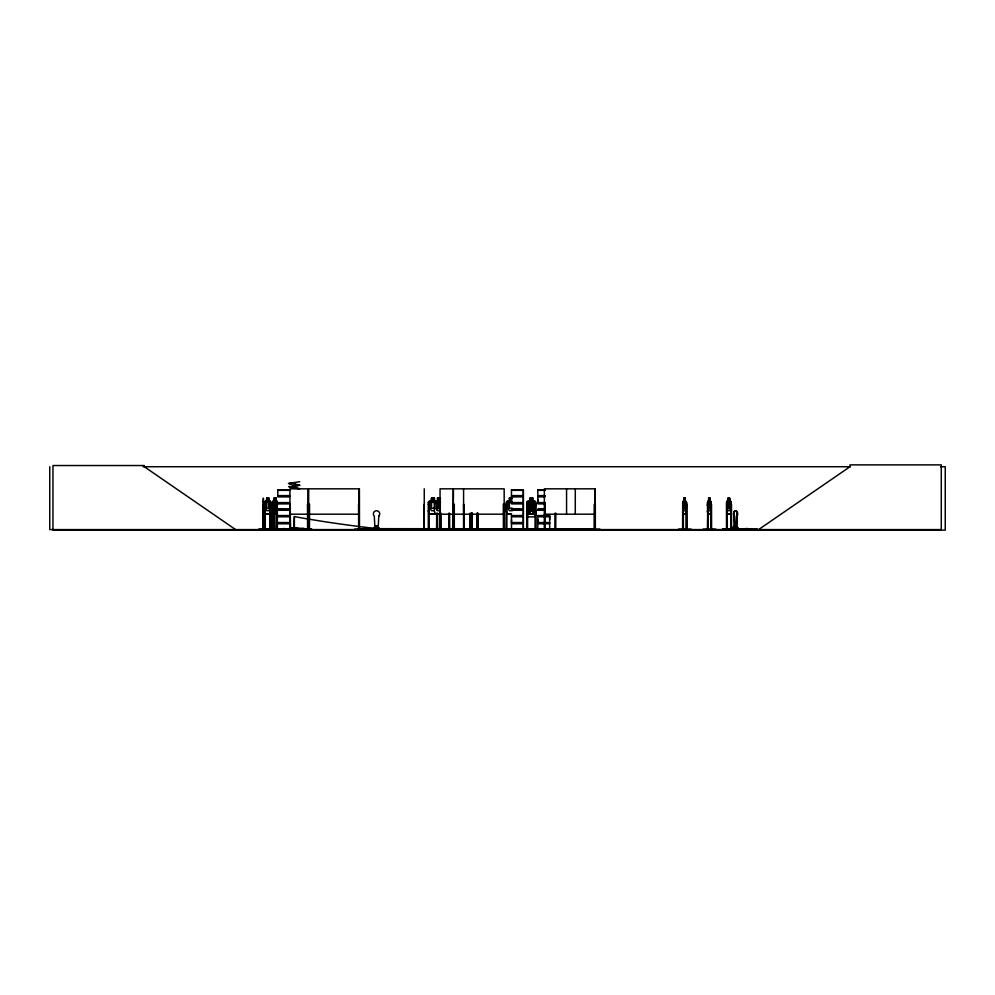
<?xml version="1.0" encoding="UTF-8"?>
<svg xmlns="http://www.w3.org/2000/svg" width="995" height="995" viewBox="0 0 995 995"><rect width="100%" height="100%" fill="white"/><g stroke="black" fill="none" stroke-linecap="round" stroke-linejoin="round"><path stroke-width="1.49" d="M511.48 522.549L511.48 516.716L523.345 516.716L523.345 522.549L511.48 522.549L511.492 519.639M523.333 516.716L523.333 522.549M511.48 496.779L523.345 496.779L523.333 502.599L511.48 502.599M537.822 522.549L537.822 516.716L549.688 516.716L549.675 522.549L537.822 522.549L537.835 519.639M545.297 502.599L537.822 502.599L537.835 499.689M549.675 519.639L549.675 516.716M354.469 529.116L363.983 529.079M419.343 529.104L428.845 529.464L428.982 528.668M590.383 529.576L599.898 529.079M263.414 513.806L263.488 508.196M283.861 529.415L283.873 528.357M291.784 529.415L291.796 528.357L304.109 528.532C304.42 532.387 320.763 527.512 304.694 529.066L283.252 529.278M291.958 529.278L291.821 528.357M296.149 529.589L296.087 528.569M304.072 529.589L304.109 528.532L289.931 528.532L289.918 529.589L289.955 488.831L307.89 488.831L307.778 529.589M304.719 529.489L283.762 529.24M263.352 529.589L263.352 498.109L263.488 529.589M263.538 502.326L263.451 501.331M736.611 516.156L736.25 528.37L734.447 528.37L734.074 516.156A3.172 1.791 -90 0 1 734.074 511.666A3.172 1.791 -90 0 1 736.611 511.666A3.172 1.791 -90 0 1 736.611 516.156L736.785 516.156A3.172 1.791 -90 0 0 736.785 511.666A3.172 1.791 -90 0 0 734.235 511.666A3.172 1.791 -90 0 0 734.235 516.156L734.608 528.37M736.412 528.37L736.785 516.156M736.686 528.444L737.158 516.156A3.172 1.791 -90 0 0 737.444 512.326A3.172 1.791 -90 0 0 735.429 510.845M459.13 529.116L484.105 529.589M735.255 526.28C732.842 527.188 736.176 525.882 733.887 526.989M735.056 526.94L733.825 526.28M734.832 526.79L733.725 526.616M734.024 526.243L734.559 526.902M734.534 526.716L733.875 526.741M734.795 526.629L735.305 526.629M276.896 513.806L277.331 510.696L276.983 513.806L272.991 513.806L272.58 510.696L273.09 513.806M376.906 526.716L376.259 526.343L376.645 526.94M537.735 509.465L545.297 509.701M537.797 529.576L537.835 523.718L549.688 523.718L549.688 529.34L537.748 529.377M686.003 513.806L686.55 502.326L686.575 529.589M710.679 513.706L710.704 501.231M710.691 513.806L711.151 510.709M286.659 529.514L293.363 529.464M293.363 529.104L258.414 529.464L298.189 529.502M678.453 529.116L691.09 529.116M686.948 529.539L686.836 504.241L686.177 504.241L686.14 529.589M703.142 529.116L715.778 529.116M730.579 513.706L731.25 510.709L730.616 513.806M276.436 529.514L276.573 513.184M756.921 529.34L722.482 529.464L735.728 529.365M730.703 529.514L730.765 504.241L731.487 504.241L731.524 529.589M265.317 501.231L264.57 502.338L265.292 513.806L270.217 513.806L270.926 502.326L270.192 501.231L268.762 501.231L268.837 498.109L266.66 498.109L266.66 501.231M270.217 513.806L270.926 510.709M274.409 501.231L274.396 513.806M290.378 529.452L290.266 504.241M534.962 516.741L536.006 513.731L535.036 516.853L527.711 516.853L526.753 513.743M684.025 501.231L682.669 502.338L682.607 529.576M683.167 501.231L683.155 513.806L682.757 510.709M707.855 501.231L707.395 529.589M308.04 529.576L307.579 504.241L307.542 529.589M428.074 529.514L428.124 528.668M439.628 529.576L440.275 504.241L440.213 529.589M452.737 528.668L452.787 529.589L452.862 504.241M439.952 504.241L439.977 529.589L440.051 488.831L453.185 488.831L453.185 529.589L453.446 488.831L504.166 488.831L504.229 529.589M544.203 529.514L544.265 528.668M272.804 529.514L273.103 501.231M273.127 501.331L272.53 502.338M734.72 526.89L734.621 516.156A3.172 1.791 -90 0 1 734.161 514.726M730.716 513.806L726.959 513.806L727.059 501.231M275.205 501.331L275.205 510.696L276.224 510.696L276.772 508.196L276.224 501.331M737.855 529.178L737.855 527.524L732.631 527.524L732.407 529.551L733.539 529.365M732.929 529.551L732.618 529.178M734.658 529.576L734.783 527.524M735.317 527.524L734.795 529.34M735.765 529.576L734.795 529.178M753.837 528.842L753.7 529.576M754.757 528.842L754.533 529.551L754.222 528.842M756.051 529.365L756.536 528.842M757.12 529.564L756.909 528.842L744.024 529.178M440.499 502.475L438.919 505.224C437.85 500.485 434.168 502.351 438.297 505.933C433.944 510.398 437.788 511.33 438.969 506.617L440.064 508.569M264.72 502.388L265.342 501.331M708.664 501.331L708.03 508.196L708.664 510.696L709.845 510.696L710.48 508.196L709.883 498.109M534.439 508.196L532.885 510.696L529.974 510.696L528.407 508.196M532.885 513.731L534.439 511.231L534.439 502.375L532.885 501.331M428.323 529.589L428.285 502.338L429.28 501.231L431.407 501.231L431.407 498.109L434.529 498.109L434.417 501.331M428.385 502.388L429.318 501.331L440.412 501.331M435.263 501.231L434.28 502.338L434.28 510.709L435.238 513.806M526.852 502.388L527.785 501.331L534.962 501.331M526.753 505.385L527.748 504.266L536.006 504.241M290.105 486.965L299.01 488.707M373.647 529.576L373.896 528.842M374.518 528.842L374.157 527.524L373.933 529.576M374.443 529.564L375.488 529.539L374.742 529.551M378.784 528.842L377.478 529.576M377.752 529.576L378.933 529.178L378.908 527.524L378.56 528.842M292.381 487.388L289.06 486.63M511.455 509.403L523.358 509.639M511.48 529.34L511.492 523.718L523.345 523.718L523.345 529.34L511.455 529.576M758.613 529.589L849.954 466.73L849.954 464.876L941.282 464.876L941.282 529.589L49.75 529.589L49.75 466.73M529.974 501.331L528.407 502.375L528.407 511.231L529.974 513.731M528.407 505.41L529.974 504.365M298.189 529.402L298.264 528.469L289.756 528.444M299.719 481.679L288.438 483.495L295.391 484.391M295.254 487.799L299.756 488.694L298.774 489.067M374.493 529.589L373.896 529.178L379.306 529.539L378.647 529.178M374.804 529.589L374.182 529.178M526.454 529.527L526.591 528.668M298.102 489.067L298.998 488.732M290.341 487.003L288.861 486.667L299.383 485.286M292.144 486.269L299.881 485.336L299.333 484.826M293.475 482.65L289.135 483.533L291.311 484.018M143.131 466.73L850.426 466.73M940.586 466.73L945.25 466.73L945.25 530.124L52.959 530.124L52.959 465.536L144.3 465.536L144.3 466.73L235.628 529.589M277.792 489.751L289.682 489.751M511.467 489.751L523.358 489.751M537.81 489.751L545.297 489.751M289.682 489.988L277.792 489.975L277.816 495.609L289.458 495.609M545.297 489.963L537.81 489.988L537.835 495.609L545.297 495.609M277.816 490.336L289.445 490.336M511.492 490.336L523.333 490.336L523.333 495.609L511.48 495.609L511.48 489.988L523.358 489.963L523.345 495.609M537.835 490.336L545.285 490.336M277.717 496.007L289.545 496.007M511.393 496.007L523.432 496.007M537.748 496.007L543.755 496.007M277.717 496.368L289.545 496.368M511.393 496.368L523.432 496.368M537.748 496.368L543.755 496.368M277.804 496.779L289.458 496.779M545.297 496.779L537.822 496.779L537.822 502.599M440.511 498.109L437.39 498.109L437.501 501.331L435.934 502.375L435.934 508.196L437.501 510.696L440.412 510.696M512.388 498.109L509.266 498.109L509.365 501.331L507.811 502.375L507.811 508.196L509.365 510.696L512.276 510.696M266.735 498.209L268.762 498.209M274.085 498.209L276.224 498.209M434.417 498.209L431.507 498.209L431.507 501.331L429.952 502.375L429.952 508.196L431.507 510.696L434.417 510.696M437.501 498.209L440.412 498.209M509.365 498.209L512.276 498.209M532.885 498.209L529.974 498.209L529.974 511.231L532.885 511.231L532.984 498.109L529.862 498.109L529.875 504.266M683.975 498.209L685.244 498.209M708.664 498.209L709.932 498.209M728.091 498.209L729.633 498.209L730.33 502.375L730.33 508.196L729.546 510.696L728.091 510.696L727.308 508.196L728.041 498.109L729.683 498.109L729.633 501.331M276.038 498.731L274.421 498.731L274.421 499.776M684.187 498.731L684.946 498.731L684.187 499.776M276.038 499.776L275.379 498.731M265.23 501.231L266.735 501.231M273.016 501.231L274.123 501.231M275.205 501.231L273.961 502.338L274.035 529.589M275.627 501.231L276.971 501.231L277.331 502.375L277.369 529.589M434.517 501.231L437.39 501.231M509.266 501.231L507.139 501.231L506.144 502.338L506.144 510.709L507.102 513.806L511.505 513.806M685.194 501.231L686.513 502.375M708.714 501.231L707.358 502.338L707.743 513.806L710.816 513.806M709.883 501.231L711.201 502.375L711.263 529.589M726.972 501.231L728.129 501.231M729.596 501.231L730.691 501.231M265.267 501.331L270.167 501.331M273.028 501.331L276.958 501.331M507.189 501.331L512.276 501.331M683.092 501.331L686.09 501.331M707.781 501.331L710.778 501.331M726.997 501.331L730.678 501.331M264.57 502.338L264.633 529.589L264.72 528.668M270.118 501.231L270.926 502.326M276.884 501.231L277.369 502.326M726.474 502.338L726.499 529.589M730.579 501.331L731.25 502.326L731.201 529.589M275.205 502.375L276.224 502.375M434.417 502.375L431.507 502.375L431.507 508.196L434.417 508.196M436.494 501.331L437.539 502.375L440.412 502.375M512.276 502.375L509.365 502.375L509.365 508.196L512.276 508.196M529.974 502.375L532.885 502.375M278.003 502.599L289.458 502.599M277.928 503.01L289.545 503.01M511.393 503.01L523.432 503.01M537.748 503.01L543.755 503.01M277.928 503.37L289.545 503.37M511.393 503.37L523.432 503.37M537.748 503.37L543.755 503.37M278.003 503.781L289.458 503.781M511.48 503.781L523.345 503.781L523.345 509.39L511.492 509.241L523.358 509.403M537.822 503.781L545.297 503.781M263.501 504.241L263.165 529.589M269.968 504.241L270.789 504.241M289.955 504.241L290.54 529.589M308.686 504.241L309.557 504.241L309.457 529.589M359.406 504.241L358.548 504.241L358.648 529.589M424.268 504.241L423.932 529.589M428.223 504.241L429.081 504.241L429.181 529.589M453.185 504.241L452.625 529.589M453.446 504.241L454.305 504.241L454.305 529.589M463.583 504.241L464.018 529.589L464.093 528.668M504.166 504.241L503.308 504.241L503.408 529.589M526.691 504.241L527.549 504.241L527.649 529.589M544.352 504.241L545.223 504.241L545.123 529.589M682.707 504.241L683.366 504.241M707.395 504.241L708.054 504.241M726.537 504.241L727.258 504.241M529.974 505.41L532.885 505.41M682.645 505.286L686.463 505.286M707.333 505.286L711.151 505.286M275.205 508.196L276.224 508.196M440.412 508.196L437.501 508.196L437.501 502.375M529.974 508.196L532.885 508.196M277.991 509.701L289.47 509.701M277.991 509.937L289.47 509.9M511.467 509.937L523.358 509.9L523.345 515.547L511.48 515.547M537.81 509.937L545.297 509.9M278.015 510.273L289.445 510.273M511.492 510.273L523.333 510.273L523.333 515.547M537.835 510.273L545.285 510.273M263.451 510.696L263.426 508.196M707.358 510.709L707.843 513.806M265.267 513.706L270.167 513.706M273.028 513.706L276.958 513.706M439.616 513.706L429.318 513.706L428.385 510.696L429.243 513.806L439.628 513.806M507.189 513.706L511.492 513.706M527.785 513.706L534.962 513.706L536.006 510.696L535.036 513.806L527.711 513.806L526.753 510.709M683.092 513.706L686.09 513.706M707.781 513.706L710.778 513.706M726.997 513.706L730.678 513.706M683.03 513.806L686.115 513.806M289.955 514.191L307.89 514.191M308.699 514.191L359.406 514.191M440.051 514.191L453.185 514.191M453.446 514.191L504.166 514.191M544.365 514.191L595.072 514.191M278.003 515.547L289.458 515.547M537.822 515.547L549.688 515.547M277.928 515.957L289.545 515.957M511.393 515.957L523.432 515.957M537.748 515.957L549.775 515.957M277.928 516.318L289.545 516.318M511.393 516.318L523.432 516.318M537.748 516.318L549.775 516.318M294.396 516.567L293.823 528.444M278.003 516.716L289.458 516.716M278.003 522.549L289.458 522.549M277.928 522.947L289.545 522.947M511.393 522.947L523.432 522.947M537.748 522.947L549.775 522.947M277.928 523.308L289.545 523.308M511.393 523.308L523.432 523.308M537.748 523.308L549.775 523.308M278.003 523.718L289.458 523.718M734.957 526.069L733.564 526.069L733.564 528.842M298.338 528.644L289.607 528.644L289.756 529.502M745.392 528.581L747.879 528.581M265.18 528.668L264.222 528.668L264.222 529.589M269.894 528.668L270.864 528.668M272.132 528.668L273.003 528.668L272.966 529.576M273.625 528.668L274.396 528.668M277.418 528.668L276.212 528.668L276.237 529.589L276.287 513.184M289.893 528.668L290.565 528.668M307.517 528.668L308.189 528.668M308.587 528.668L309.656 528.668L309.644 529.589M594.115 528.668L595.408 528.668M682.632 528.668L683.403 529.589L683.366 513.184M686.102 528.668L686.911 528.668M707.321 528.668L708.129 528.668M710.791 528.668L711.574 529.589L711.524 504.241L710.878 504.241L710.828 529.589M726.462 528.668L727.333 528.668M730.691 528.668L731.561 528.668M737.643 528.842L732.842 528.842L732.842 527.524M429.181 528.93L457.663 529.116L448.583 529.576M507.052 528.93L514.44 528.93M527.649 528.93L535.049 528.93M554.862 528.93L547.461 528.93L547.461 529.589M304.719 529.116L311.41 529.116M448.459 529.116L457.663 529.116M511.492 529.178L523.333 529.178L523.333 523.718M537.835 529.178L549.675 529.178M722.482 529.116L756.399 529.178M291.871 529.153L304.159 529.328M295.304 484.366L299.321 485.262M295.291 484.366L299.333 484.839M292.368 487.475L295.005 487.873M297.679 529.502L297.617 528.581L297.679 529.402M556.043 529.527L555.919 528.668M515.634 529.527L515.497 528.668M437.626 529.066L437.539 513.184M274.334 529.527L273.7 504.241L273.637 529.589M532.885 504.365L534.439 505.41M754.198 529.589L754.372 528.842M727.308 529.514L727.258 513.184M268.762 501.331L269.819 502.375L269.819 508.196L268.762 510.696L266.809 510.696L265.764 508.196L266.735 498.109M281.684 529.514L258.6 529.576M730.604 501.231L731.201 502.375M276.51 501.231L277.083 502.375L276.486 501.331M526.852 513.731L527.785 516.741M274.172 510.696L273.426 508.196L274.172 498.209M264.72 510.696L265.342 513.706M272.754 529.464L272.916 504.241L272.22 504.241L272.17 529.589M274.098 510.696L274.433 513.706M263.414 501.231L263.426 502.375M737.643 527.524L737.482 529.178M737.27 527.524L737.27 528.842M735.118 527.524L734.994 528.842M734.584 526.069L734.584 528.842M734.385 526.069L734.385 528.842M733.75 526.069L733.75 528.842M731.002 528.668L731.002 529.589M728.178 498.209L728.178 501.331M726.972 504.241L727.022 529.589M726.823 504.241L726.823 529.589M711.126 528.668L711.126 529.589M709.932 501.331L709.982 498.109L708.614 498.109L708.614 501.231M708.714 498.109L708.751 501.331M708.054 513.184L708.092 529.589M707.831 528.668L707.831 529.589L707.694 504.241M686.438 528.668L686.438 529.589M685.244 501.331L685.294 498.109L683.926 498.109L683.341 508.196L683.975 510.696L685.157 510.696L685.779 508.196L685.194 498.109M684.025 498.109L684.062 501.331M683.067 504.241L683.105 529.589M682.931 528.668L682.931 529.589M594.985 488.831L594.973 529.589M594.313 528.668L594.313 529.589M594.115 529.589L594.214 504.241L595.321 504.241L595.308 529.589L595.072 488.831L544.365 488.831L544.29 529.589M593.368 529.589L593.368 528.805L358.449 528.668L358.449 529.589M591.776 528.805L591.776 529.589M575.284 488.831L575.284 514.191M566.565 488.831L566.565 514.191M555.819 513.184L555.72 529.589M555.061 528.668L555.061 529.589M554.961 513.184L554.862 529.589M550.919 528.805L550.919 529.589M549.327 528.805L549.327 529.589M547.859 528.805L547.859 529.589M547.362 528.668L547.262 529.589M546.603 528.668L546.603 529.589M546.504 528.668L546.404 529.589M545.31 528.668L545.31 529.589M536.106 529.589L536.106 502.326L535.011 501.231L527.736 501.231L526.753 502.338L526.691 529.589M535.907 528.668L535.907 529.589M535.248 528.668L535.248 529.589M535.148 504.241L535.049 529.589M527.449 528.668L527.449 529.589M523.345 496.779L523.345 502.599M523.333 503.781L523.333 509.241M515.298 528.668L515.398 529.589M514.639 529.589L514.639 528.668L514.44 529.589M507.052 528.668L507.052 529.589M506.853 529.589L506.952 504.241L506.094 504.241L505.995 529.589M506.181 528.668L506.181 529.589M503.209 528.668L503.209 529.589M497.152 528.805L497.152 529.589M490.274 529.589L486.368 529.589M477.961 528.668L477.961 529.589L477.898 513.184M477.65 513.184L477.712 529.589M477.339 513.184L477.513 529.589M477.264 528.668L477.264 529.589M477.09 513.184L477.015 529.589M472.389 528.668L472.389 529.589M472.326 513.184L472.14 529.589M472.078 513.184L471.941 529.589M471.767 513.184L471.904 529.589M471.543 528.668L471.692 529.589M471.518 513.184L471.443 529.589M470.498 528.668L470.473 529.589M470.361 513.395L470.349 529.589M470.15 513.395L470.15 529.589M470.038 513.395L470.026 529.589M463.695 504.241L463.707 529.589M463.583 488.831L463.583 529.589M454.404 528.668L454.404 529.589M453.546 528.668L453.546 529.589M449.591 513.184L449.728 529.589M449.491 528.668L449.491 529.589M448.733 513.184L448.832 529.589M448.633 528.668L448.633 529.589M441.146 513.184L441.245 529.589M441.046 528.668L441.046 529.589M437.439 528.668L437.439 529.589M436.78 528.668L436.78 529.589M436.681 513.184L436.581 529.589M424.256 488.831L424.268 529.589M423.82 528.668L423.833 529.589M422.315 528.805L422.315 529.589M405.599 528.805L405.599 529.589M404.293 528.805L404.293 529.589M377.279 528.842L377.279 526.069L375.824 526.069L375.824 528.842M360.775 528.805L360.775 529.589M359.481 529.589L359.406 488.831L308.699 488.831L308.624 529.589M359.307 528.668L359.307 529.589M359.058 488.831L359.058 529.589L358.921 528.805M308.798 528.668L308.786 529.589M294.421 528.444L294.346 516.567A1251.125 232.793 -7.7 0 0 307.318 518.88M277.269 502.326L277.269 510.709M277.108 528.668L277.157 529.589M277.033 504.241L276.996 529.589M276.722 511.691L276.685 529.589M276.262 501.231L276.262 498.109L274.035 498.109L274.085 501.331M276.162 498.109L276.224 513.806M275.068 498.109L275.205 513.806M273.923 528.668L273.874 529.589M272.506 504.241L272.493 529.589M270.851 502.326L270.752 529.589M270.541 504.241L270.603 529.589M270.354 528.668L270.441 529.589M270.205 504.241L270.142 529.589M269.968 513.184L269.894 529.589M268.762 498.109L268.687 501.331M265.167 529.589L265.105 504.241L264.284 504.241L264.284 529.589M264.857 504.241L264.931 529.589M263.6 529.589L262.929 528.668L262.978 529.589M375.612 528.494A1251.125 232.793 -7.7 0 1 308.649 519.104M734.161 513.084A3.172 1.791 -90 0 1 734.994 511.169M378.784 516.156L378.125 528.37L374.953 528.37L374.294 516.156A3.172 3.172 0 0 1 374.294 511.666A3.172 3.172 0 0 1 378.784 511.666A3.172 3.172 0 0 1 378.784 516.156M435.25 529.464L444.466 529.066L435.275 529.589M534.166 512.562L533.158 512.661L531.442 509.651C530.086 514.403 526.517 513.395 530.77 508.967C526.641 505.385 530.323 503.52 531.392 508.258C532.574 503.769 536.293 504.714 532.064 508.992L534.166 512.562M268.414 498.731L267.157 498.731L267.157 499.776L268.414 499.776L268.414 498.731M433.895 498.731L432.029 498.731L432.029 499.776L433.895 499.776L433.895 498.731M439.889 498.731L438.024 498.731L438.024 499.776L439.889 499.776L439.889 498.731M511.766 498.731L509.888 498.731L509.888 499.776L511.766 499.776L511.766 498.731M532.362 498.731L530.497 498.731L530.497 499.776L532.362 499.776L532.362 498.731M709.634 498.731L708.875 499.776L709.634 498.731M729.285 498.731L728.352 498.731L728.352 499.776L729.285 499.776L729.285 498.731M532.362 501.766L530.497 501.766L530.497 502.811L532.362 502.811L532.362 501.766M268.762 502.375L266.809 502.375L266.809 508.196L268.762 508.196L268.762 502.375M685.157 502.375L683.975 502.375L683.975 508.196L685.157 508.196L685.157 502.375M709.845 502.375L708.664 502.375L708.664 508.196L709.845 508.196L709.845 502.375M729.546 502.375L728.091 502.375L728.091 508.196L729.546 508.196L729.546 502.375M289.445 509.241L278.015 509.241L289.47 509.39M545.285 509.241L537.835 509.241L545.297 509.39M536.106 505.36L535.011 504.266L536.006 505.41"/></g></svg>
